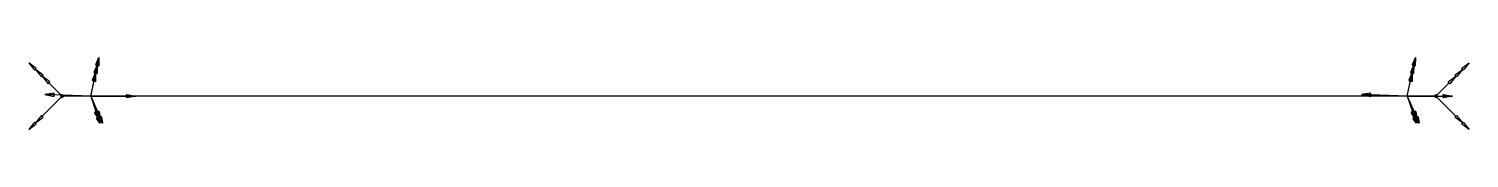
# Model space of a CAD drawing. Header units: millimetres. Extents: x -4685 to 13, y -127 to 128.
# Drawn here: x -2842.1 to -2537.9, y -3.3 to 12 of the extents above; entities that cross this region are included whole.
import ezdxf

# ---------------------------------------------------------------- set-up
doc = ezdxf.new("R2010")
doc.units = ezdxf.units.MM
for name, color, linetype in [('AutoDetect_31_14', 1, 'Continuous'), ('AutoDetect_32_15', 1, 'Continuous'), ('KNOTENBLECH_ID_GUID_8CED0471_9479_4697_BA65_89248478AC75', 1, 'Continuous')]:
    doc.layers.add(name, color=color, linetype=linetype)

# ---------------------------------------------------------------- blocks, each defined once
blk = doc.blocks.new('Kontrollpunkt')
at = {"color": 0}
for q in [(0, 6), (8, 0), (0, 0, 4)]:
    blk.add_line((0, 0), q, dxfattribs=at)
for points in [[(0.25, 8, -0.25), (-0.25, 8, -0.25), (-0.25, 8, 0.25), (0, 10, 0), (-0.25, 8, -0.25), (0.25, 8, 0.25), (0, 10, 0), (0.25, 8, -0.25), (0.25, 8, 0.25), (-0.25, 8, 0.25)], [(0.25, 6, -0.25), (-0.25, 6, -0.25), (-0.25, 6, 0.25), (0, 8, 0), (-0.25, 6, -0.25), (0.25, 6, 0.25), (0, 8, 0), (0.25, 6, -0.25), (0.25, 6, 0.25), (-0.25, 6, 0.25)], [(0.25, 0.25, 4), (-0.25, 0.25, 4), (-0.25, -0.25, 4), (0, 0, 6), (-0.25, 0.25, 4), (0.25, -0.25, 4), (0, 0, 6), (0.25, 0.25, 4), (0.25, -0.25, 4), (-0.25, -0.25, 4)], [(0.25, 0.25, 6), (-0.25, 0.25, 6), (-0.25, -0.25, 6), (0, 0, 8), (-0.25, 0.25, 6), (0.25, -0.25, 6), (0, 0, 8), (0.25, 0.25, 6), (0.25, -0.25, 6), (-0.25, -0.25, 6)], [(0.25, 0.25, 8), (-0.25, 0.25, 8), (-0.25, -0.25, 8), (0, 0, 10), (-0.25, 0.25, 8), (0.25, -0.25, 8), (0, 0, 10), (0.25, 0.25, 8), (0.25, -0.25, 8), (-0.25, -0.25, 8)], [(8, 0.25, -0.25), (8, 0.25, 0.25), (8, -0.25, 0.25), (10, 0, 0), (8, 0.25, 0.25), (8, -0.25, -0.25), (10, 0, 0), (8, 0.25, -0.25), (8, -0.25, -0.25), (8, -0.25, 0.25)]]:
    blk.add_polyline3d(points, dxfattribs=at)

msp = doc.modelspace()

# ---------------------------------------------------------------- linework, layer by layer
at = {"layer": 'AutoDetect_31_14', "color": 1}
msp.add_line((-2545, 3.75, -330), (-2835, 3.75, -330), dxfattribs=at)
at = {"layer": 'AutoDetect_32_15', "color": 1}
msp.add_line((-2545, 3.75, -340), (-2835, 3.75, -340), dxfattribs=at)

# ---------------------------------------------------------------- block references
at = {"layer": 'AutoDetect_31_14', "color": 1, "extrusion": (0.173648, 0.821277, 0.543462)}
for p, rotation in [((2768.58, 39.04, -667.51), 17.89461813334766), ((2496.6, 7.78, -619.24), 17.89461809800415)]:
    msp.add_blockref('Kontrollpunkt', p, dxfattribs=dict(at, rotation=rotation))
at = {"layer": 'AutoDetect_32_15', "color": 1, "extrusion": (0.173648, 0.821405, -0.543268)}
for p, rotation in [((2768.6, -601.34, -303.46), 158.7373117583826), ((2496.61, -570.1, -255.19), 158.7373117555047)]:
    msp.add_blockref('Kontrollpunkt', p, dxfattribs=dict(at, rotation=rotation))
at = {"layer": 'KNOTENBLECH_ID_GUID_8CED0471_9479_4697_BA65_89248478AC75', "color": 2, "extrusion": (-0.707107, 0.707107, 0), "rotation": 270}
for p in [(2002, -340, 2007.3), (2002, -330, 2007.3)]:
    msp.add_blockref('Kontrollpunkt', p, dxfattribs=at)
at = {"layer": 'KNOTENBLECH_ID_GUID_8CED0471_9479_4697_BA65_89248478AC75', "color": 2, "extrusion": (0.707107, 0.707107, 0), "rotation": 90}
for p in [(1802.24, -340, -1796.94), (1802.24, -330, -1796.94)]:
    msp.add_blockref('Kontrollpunkt', p, dxfattribs=at)

doc.saveas('drawing.dxf')
